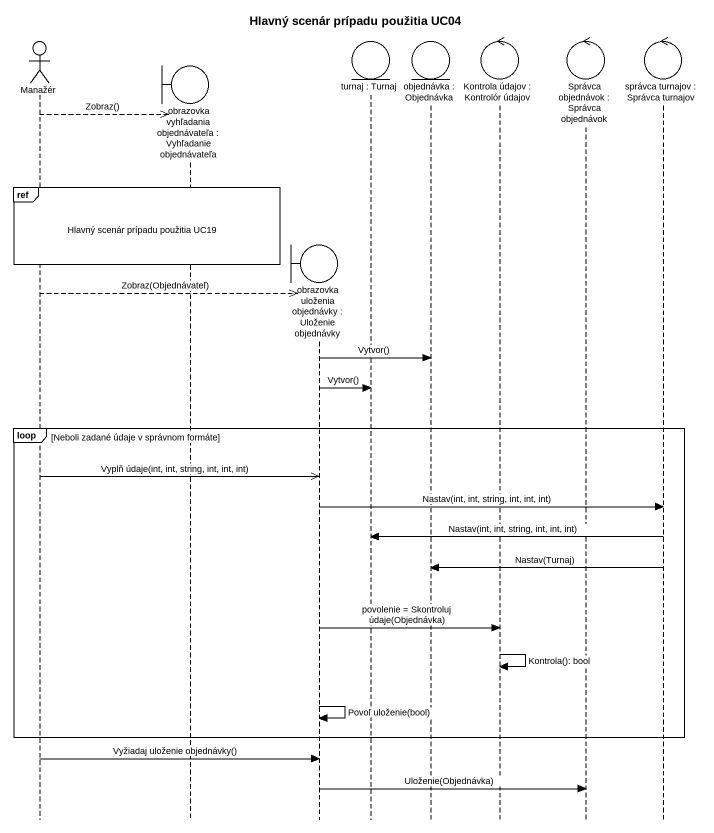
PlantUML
@startuml
title Hlavný scenár prípadu použitia UC04
hide footbox
actor Manažér
boundary "obrazovka vyhľadania objednávateľa : Vyhľadanie objednávateľa" as obrazovka_vyhľadania
boundary "obrazovka uloženia objednávky : Uloženie objednávky" as obrazovka_uloženia
entity "turnaj : Turnaj" as turnaj
entity "objednávka : Objednávka" as objednávka
control "Kontrola údajov : Kontrolór údajov" as Kontrola_údajov
control "Správca objednávok : Správca objednávok" as Správca_objednávok
control "správca turnajov : Správca turnajov" as správca_turnajov

Manažér -->> obrazovka_vyhľadania ** : Zobraz()
ref over Manažér, obrazovka_vyhľadania : Hlavný scenár prípadu použitia UC19
Manažér -->> obrazovka_uloženia ** : Zobraz(Objednávateľ)
obrazovka_uloženia -> objednávka : Vytvor()
obrazovka_uloženia -> turnaj : Vytvor()
loop Neboli zadané údaje v správnom formáte
  Manažér ->> obrazovka_uloženia : Vyplň údaje(int, int, string, int, int, int)
  obrazovka_uloženia -> správca_turnajov : Nastav(int, int, string, int, int, int)
  správca_turnajov -> turnaj : Nastav(int, int, string, int, int, int)
  správca_turnajov -> objednávka : Nastav(Turnaj)
  obrazovka_uloženia -> Kontrola_údajov : povolenie = Skontroluj údaje(Objednávka)
  Kontrola_údajov -> Kontrola_údajov : Kontrola(): bool
  obrazovka_uloženia -> obrazovka_uloženia : Povoľ uloženie(bool)
end
Manažér -> obrazovka_uloženia : Vyžiadaj uloženie objednávky()
obrazovka_uloženia -> Správca_objednávok : Uloženie(Objednávka)
@enduml
